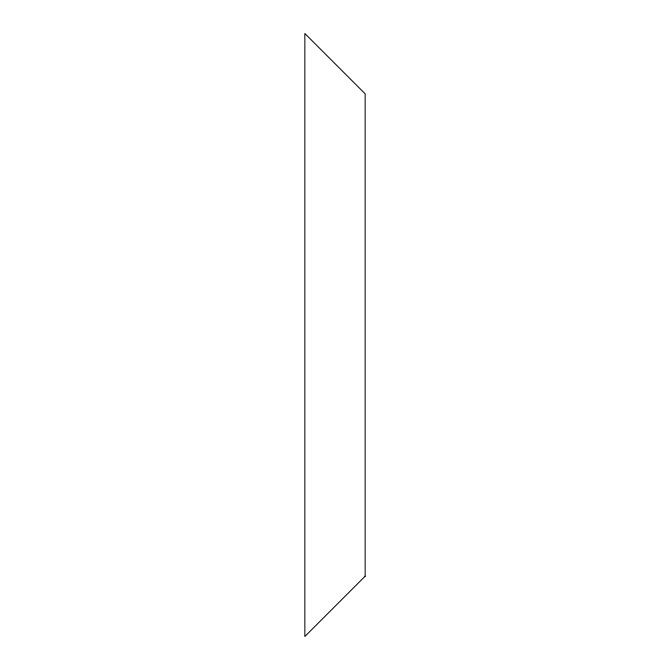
<?xml version="1.0" encoding="UTF-8"?>
<svg xmlns="http://www.w3.org/2000/svg" width="670" height="670" viewBox="0 0 670 670"><rect width="100%" height="100%" fill="white"/><g stroke="black" fill="none" stroke-linecap="round" stroke-linejoin="round"><path stroke-width="1" d="M365.15 576.2L304.85 636.5L304.85 33.5L365.15 93.8L365.15 576.2"/></g></svg>
